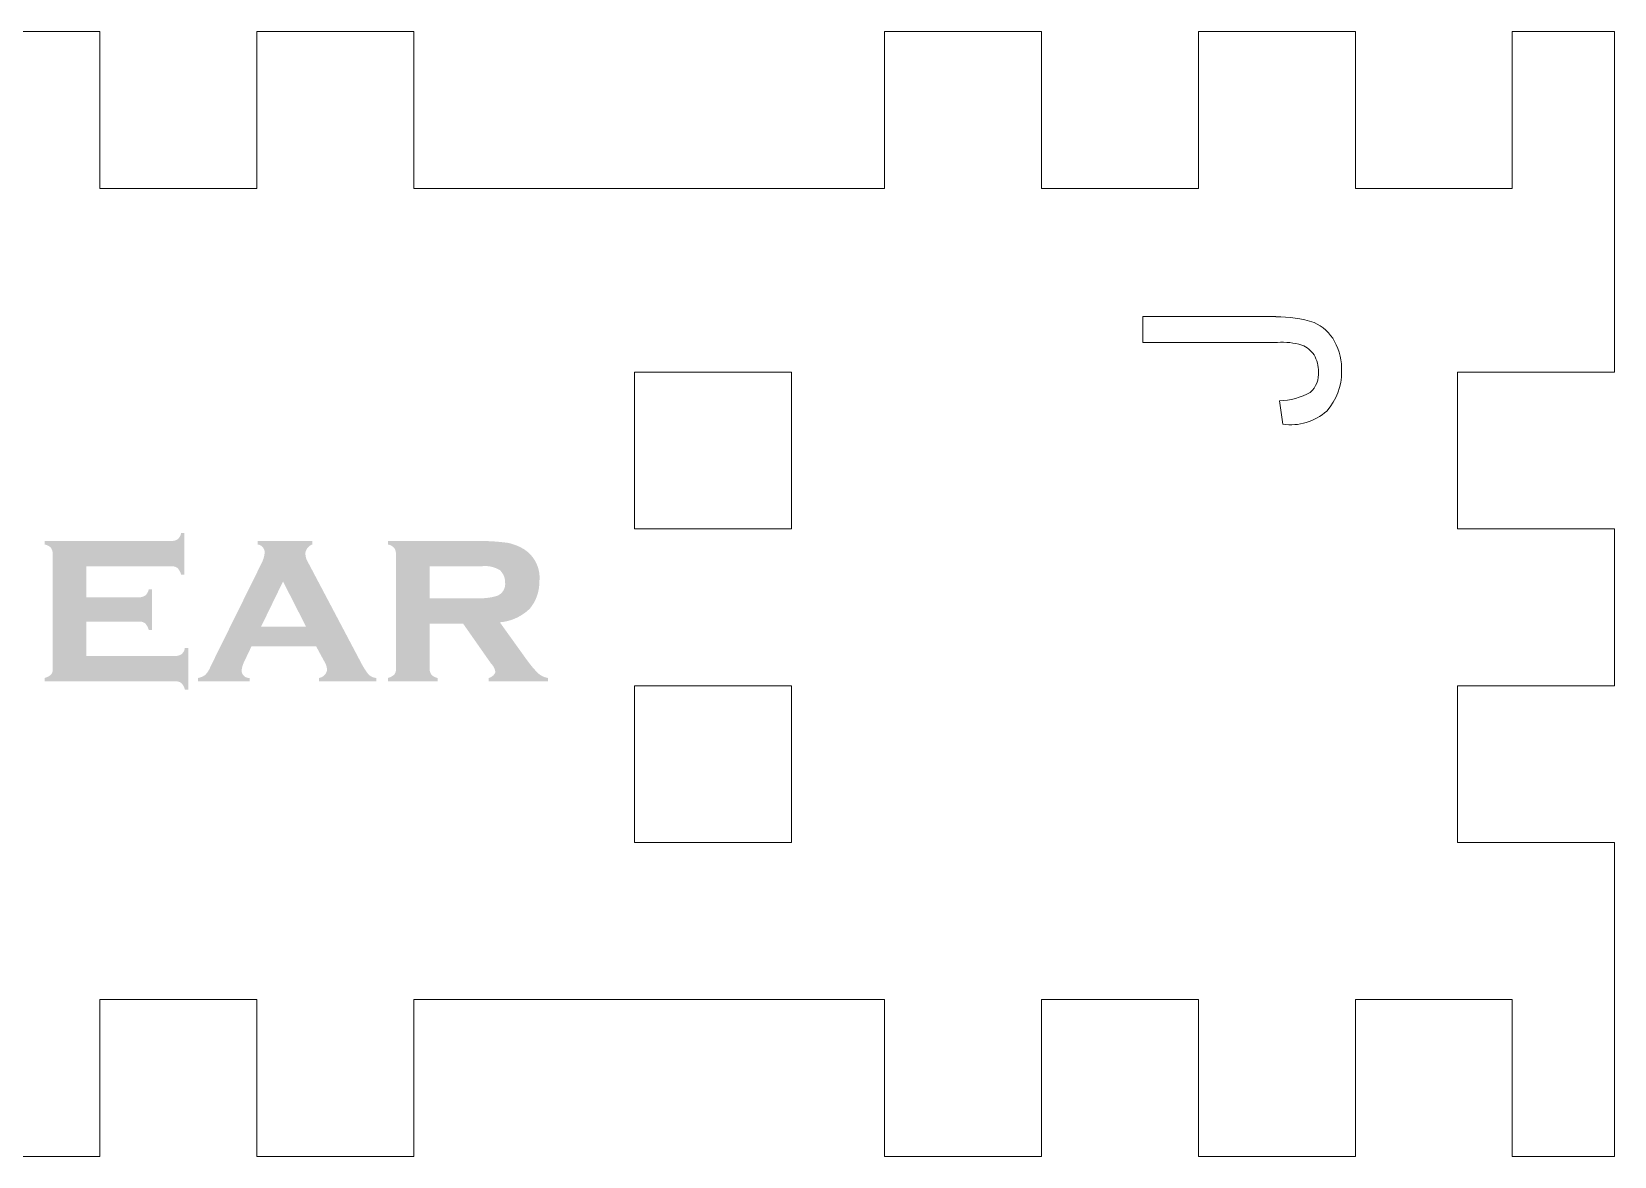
# Model space of a CAD drawing. Header units: millimetres. Extents: x 936 to 2708, y -212 to 661.
# Drawn here: x 2551.56 to 2600.6, y -102.43 to -67.57 of the extents above; entities that cross this region are included whole.
import ezdxf

# ---------------------------------------------------------------- set-up
doc = ezdxf.new("R2010")
doc.units = ezdxf.units.MM
doc.header["$MEASUREMENT"] = 0
doc.layers.add('Text Outline', color=5, linetype='Continuous')
doc.layers.add('Text Raster', color=1, linetype='Continuous')

msp = doc.modelspace()

# ---------------------------------------------------------------- hatches: boundary and pattern name
at = {"layer": 'Text Raster', "lineweight": 0}
msp.add_hatch(color=7, dxfattribs=at).paths.add_polyline_path([(2554.899, -85.857), (2553.258, -85.857), (2553.258, -86.918), (2556.023, -86.918), (2556.035, -86.918), (2556.041, -86.918), (2556.047, -86.918), (2556.053, -86.917), (2556.059, -86.917), (2556.065, -86.916), (2556.071, -86.915), (2556.077, -86.914), (2556.083, -86.913), (2556.089, -86.912), (2556.095, -86.911), (2556.101, -86.91), (2556.107, -86.908), (2556.113, -86.907), (2556.119, -86.905), (2556.125, -86.903), (2556.131, -86.901), (2556.137, -86.899), (2556.142, -86.897), (2556.148, -86.895), (2556.154, -86.893), (2556.159, -86.89), (2556.165, -86.888), (2556.171, -86.885), (2556.176, -86.882), (2556.181, -86.879), (2556.187, -86.877), (2556.192, -86.874), (2556.197, -86.87), (2556.202, -86.867), (2556.207, -86.864), (2556.213, -86.859), (2556.218, -86.855), (2556.223, -86.85), (2556.228, -86.845), (2556.232, -86.839), (2556.237, -86.834), (2556.242, -86.829), (2556.246, -86.823), (2556.251, -86.817), (2556.255, -86.812), (2556.259, -86.806), (2556.263, -86.8), (2556.267, -86.794), (2556.271, -86.787), (2556.274, -86.781), (2556.278, -86.775), (2556.281, -86.768), (2556.284, -86.762), (2556.287, -86.755), (2556.29, -86.749), (2556.292, -86.742), (2556.295, -86.735), (2556.297, -86.728), (2556.299, -86.722), (2556.301, -86.715), (2556.303, -86.708), (2556.305, -86.701), (2556.306, -86.694), (2556.308, -86.687), (2556.309, -86.68), (2556.31, -86.673), (2556.311, -86.666), (2556.42, -86.666), (2556.42, -87.958), (2556.311, -87.958), (2556.307, -87.944), (2556.303, -87.931), (2556.299, -87.918), (2556.294, -87.906), (2556.289, -87.893), (2556.284, -87.88), (2556.278, -87.868), (2556.272, -87.855), (2556.265, -87.843), (2556.258, -87.832), (2556.251, -87.82), (2556.243, -87.808), (2556.235, -87.797), (2556.227, -87.786), (2556.219, -87.776), (2556.21, -87.765), (2556.205, -87.761), (2556.2, -87.757), (2556.196, -87.754), (2556.19, -87.75), (2556.185, -87.747), (2556.18, -87.743), (2556.175, -87.74), (2556.169, -87.737), (2556.164, -87.734), (2556.158, -87.731), (2556.152, -87.728), (2556.146, -87.726), (2556.141, -87.723), (2556.135, -87.721), (2556.129, -87.719), (2556.122, -87.717), (2556.116, -87.715), (2556.11, -87.714), (2556.104, -87.712), (2556.098, -87.711), (2556.091, -87.71), (2556.085, -87.709), (2556.079, -87.708), (2556.073, -87.707), (2556.066, -87.707), (2556.06, -87.707), (2556.054, -87.706), (2556.047, -87.706), (2556.041, -87.707), (2556.035, -87.707), (2556.029, -87.707), (2556.023, -87.708), (2551.967, -87.708), (2551.967, -87.599), (2551.98, -87.596), (2551.993, -87.592), (2552.006, -87.587), (2552.019, -87.583), (2552.032, -87.578), (2552.044, -87.572), (2552.057, -87.566), (2552.069, -87.56), (2552.081, -87.554), (2552.093, -87.547), (2552.105, -87.539), (2552.116, -87.532), (2552.127, -87.524), (2552.138, -87.516), (2552.149, -87.507), (2552.159, -87.498), (2552.163, -87.494), (2552.167, -87.489), (2552.171, -87.484), (2552.175, -87.479), (2552.178, -87.474), (2552.181, -87.468), (2552.185, -87.463), (2552.188, -87.458), (2552.191, -87.452), (2552.194, -87.446), (2552.196, -87.441), (2552.199, -87.435), (2552.201, -87.429), (2552.204, -87.423), (2552.206, -87.417), (2552.208, -87.411), (2552.209, -87.405), (2552.211, -87.399), (2552.212, -87.392), (2552.214, -87.386), (2552.215, -87.38), (2552.216, -87.374), (2552.217, -87.367), (2552.217, -87.361), (2552.218, -87.355), (2552.218, -87.348), (2552.218, -87.342), (2552.218, -87.336), (2552.218, -87.33), (2552.218, -87.323), (2552.217, -87.317), (2552.216, -87.311), (2552.216, -83.75), (2552.216, -83.738), (2552.216, -83.732), (2552.215, -83.726), (2552.215, -83.72), (2552.214, -83.714), (2552.214, -83.708), (2552.213, -83.702), (2552.212, -83.696), (2552.211, -83.69), (2552.21, -83.684), (2552.208, -83.678), (2552.207, -83.673), (2552.205, -83.667), (2552.204, -83.661), (2552.202, -83.655), (2552.2, -83.649), (2552.199, -83.643), (2552.197, -83.638), (2552.194, -83.632), (2552.192, -83.626), (2552.19, -83.621), (2552.188, -83.615), (2552.185, -83.609), (2552.183, -83.604), (2552.18, -83.598), (2552.177, -83.593), (2552.174, -83.588), (2552.171, -83.583), (2552.168, -83.577), (2552.162, -83.567), (2552.157, -83.562), (2552.152, -83.557), (2552.147, -83.552), (2552.142, -83.548), (2552.137, -83.543), (2552.132, -83.538), (2552.126, -83.534), (2552.121, -83.53), (2552.115, -83.525), (2552.109, -83.521), (2552.103, -83.517), (2552.097, -83.513), (2552.091, -83.51), (2552.085, -83.506), (2552.079, -83.502), (2552.073, -83.499), (2552.067, -83.496), (2552.06, -83.492), (2552.054, -83.489), (2552.047, -83.486), (2552.041, -83.484), (2552.034, -83.481), (2552.028, -83.479), (2552.021, -83.476), (2552.014, -83.474), (2552.008, -83.472), (2552.001, -83.47), (2551.994, -83.468), (2551.987, -83.466), (2551.981, -83.465), (2551.974, -83.464), (2551.967, -83.462), (2551.967, -83.354), (2555.902, -83.354), (2555.914, -83.353), (2555.921, -83.353), (2555.927, -83.353), (2555.933, -83.352), (2555.939, -83.352), (2555.945, -83.351), (2555.951, -83.35), (2555.958, -83.349), (2555.964, -83.348), (2555.97, -83.347), (2555.976, -83.346), (2555.982, -83.345), (2555.988, -83.343), (2555.994, -83.342), (2556, -83.34), (2556.006, -83.338), (2556.012, -83.336), (2556.018, -83.334), (2556.024, -83.332), (2556.03, -83.33), (2556.036, -83.328), (2556.041, -83.325), (2556.047, -83.323), (2556.053, -83.32), (2556.058, -83.317), (2556.064, -83.315), (2556.069, -83.312), (2556.075, -83.309), (2556.08, -83.306), (2556.085, -83.302), (2556.091, -83.299), (2556.096, -83.294), (2556.101, -83.29), (2556.106, -83.285), (2556.11, -83.28), (2556.115, -83.275), (2556.12, -83.269), (2556.124, -83.264), (2556.129, -83.258), (2556.133, -83.253), (2556.137, -83.247), (2556.141, -83.241), (2556.145, -83.235), (2556.149, -83.229), (2556.153, -83.223), (2556.156, -83.217), (2556.16, -83.211), (2556.163, -83.204), (2556.166, -83.198), (2556.169, -83.192), (2556.172, -83.185), (2556.175, -83.179), (2556.177, -83.172), (2556.18, -83.165), (2556.182, -83.158), (2556.184, -83.152), (2556.186, -83.145), (2556.188, -83.138), (2556.189, -83.131), (2556.191, -83.125), (2556.192, -83.118), (2556.193, -83.111), (2556.194, -83.104), (2556.299, -83.104), (2556.299, -84.395), (2556.194, -84.395), (2556.19, -84.382), (2556.186, -84.369), (2556.181, -84.355), (2556.177, -84.342), (2556.171, -84.329), (2556.166, -84.316), (2556.16, -84.303), (2556.153, -84.291), (2556.146, -84.278), (2556.139, -84.266), (2556.132, -84.254), (2556.124, -84.242), (2556.116, -84.231), (2556.108, -84.219), (2556.099, -84.208), (2556.091, -84.198), (2556.086, -84.194), (2556.081, -84.19), (2556.076, -84.186), (2556.071, -84.183), (2556.065, -84.179), (2556.06, -84.176), (2556.055, -84.173), (2556.049, -84.17), (2556.043, -84.167), (2556.038, -84.164), (2556.032, -84.162), (2556.026, -84.159), (2556.02, -84.157), (2556.014, -84.155), (2556.008, -84.153), (2556.002, -84.151), (2555.996, -84.149), (2555.99, -84.148), (2555.983, -84.146), (2555.977, -84.145), (2555.971, -84.144), (2555.965, -84.143), (2555.958, -84.143), (2555.952, -84.142), (2555.946, -84.142), (2555.939, -84.141), (2555.933, -84.141), (2555.927, -84.141), (2555.921, -84.142), (2555.914, -84.142), (2555.908, -84.143), (2555.902, -84.143), (2553.258, -84.143), (2553.258, -85.099), (2554.899, -85.099), (2554.911, -85.099), (2554.917, -85.098), (2554.923, -85.098), (2554.929, -85.098), (2554.935, -85.097), (2554.941, -85.096), (2554.947, -85.096), (2554.953, -85.095), (2554.959, -85.094), (2554.965, -85.093), (2554.971, -85.091), (2554.977, -85.09), (2554.983, -85.089), (2554.989, -85.087), (2554.995, -85.085), (2555.001, -85.083), (2555.007, -85.082), (2555.013, -85.08), (2555.018, -85.077), (2555.024, -85.075), (2555.03, -85.073), (2555.035, -85.07), (2555.041, -85.068), (2555.046, -85.065), (2555.052, -85.063), (2555.057, -85.06), (2555.063, -85.057), (2555.068, -85.054), (2555.073, -85.051), (2555.078, -85.048), (2555.083, -85.044), (2555.088, -85.04), (2555.093, -85.035), (2555.098, -85.03), (2555.103, -85.025), (2555.108, -85.02), (2555.113, -85.014), (2555.117, -85.009), (2555.122, -85.004), (2555.126, -84.998), (2555.131, -84.992), (2555.135, -84.986), (2555.139, -84.981), (2555.143, -84.975), (2555.147, -84.968), (2555.15, -84.962), (2555.154, -84.956), (2555.157, -84.95), (2555.16, -84.943), (2555.163, -84.937), (2555.166, -84.93), (2555.169, -84.924), (2555.172, -84.917), (2555.175, -84.911), (2555.177, -84.904), (2555.179, -84.897), (2555.181, -84.89), (2555.183, -84.884), (2555.185, -84.877), (2555.187, -84.87), (2555.188, -84.863), (2555.19, -84.856), (2555.191, -84.849), (2555.296, -84.849), (2555.296, -86.109), (2555.191, -86.109), (2555.187, -86.095), (2555.183, -86.082), (2555.178, -86.069), (2555.173, -86.056), (2555.168, -86.043), (2555.162, -86.03), (2555.156, -86.018), (2555.149, -86.005), (2555.143, -85.993), (2555.136, -85.981), (2555.128, -85.969), (2555.121, -85.957), (2555.113, -85.945), (2555.105, -85.934), (2555.096, -85.923), (2555.087, -85.912), (2555.082, -85.908), (2555.078, -85.905), (2555.073, -85.901), (2555.068, -85.897), (2555.062, -85.894), (2555.057, -85.89), (2555.052, -85.887), (2555.046, -85.884), (2555.04, -85.881), (2555.035, -85.878), (2555.029, -85.876), (2555.023, -85.873), (2555.017, -85.871), (2555.011, -85.868), (2555.005, -85.866), (2554.999, -85.865), (2554.993, -85.863), (2554.986, -85.861), (2554.98, -85.86), (2554.974, -85.859), (2554.968, -85.857), (2554.961, -85.857), (2554.955, -85.856), (2554.949, -85.855), (2554.942, -85.855), (2554.936, -85.855), (2554.93, -85.855), (2554.923, -85.855), (2554.917, -85.855), (2554.911, -85.855), (2554.905, -85.856)], flags=0)
h = msp.add_hatch(color=7, dxfattribs=at)
h.paths.add_polyline_path([(2560.619, -87.064), (2560.379, -86.62), (2558.376, -86.62), (2558.15, -87.094), (2558.136, -87.125), (2558.129, -87.142), (2558.122, -87.158), (2558.116, -87.174), (2558.11, -87.191), (2558.105, -87.208), (2558.1, -87.224), (2558.095, -87.241), (2558.09, -87.258), (2558.086, -87.275), (2558.082, -87.293), (2558.078, -87.31), (2558.075, -87.327), (2558.072, -87.344), (2558.069, -87.362), (2558.069, -87.368), (2558.07, -87.374), (2558.07, -87.379), (2558.07, -87.385), (2558.071, -87.391), (2558.072, -87.397), (2558.072, -87.403), (2558.073, -87.409), (2558.075, -87.415), (2558.076, -87.421), (2558.078, -87.427), (2558.079, -87.433), (2558.081, -87.439), (2558.083, -87.445), (2558.085, -87.45), (2558.087, -87.456), (2558.09, -87.462), (2558.092, -87.467), (2558.095, -87.473), (2558.098, -87.478), (2558.101, -87.484), (2558.104, -87.489), (2558.108, -87.494), (2558.111, -87.499), (2558.114, -87.504), (2558.118, -87.509), (2558.122, -87.514), (2558.126, -87.518), (2558.13, -87.523), (2558.134, -87.527), (2558.138, -87.531), (2558.142, -87.535), (2558.146, -87.539), (2558.151, -87.543), (2558.155, -87.547), (2558.16, -87.551), (2558.165, -87.554), (2558.17, -87.558), (2558.175, -87.561), (2558.18, -87.565), (2558.185, -87.568), (2558.19, -87.571), (2558.196, -87.574), (2558.201, -87.576), (2558.207, -87.579), (2558.212, -87.581), (2558.218, -87.584), (2558.224, -87.586), (2558.23, -87.588), (2558.235, -87.59), (2558.241, -87.591), (2558.247, -87.593), (2558.253, -87.594), (2558.259, -87.596), (2558.265, -87.597), (2558.271, -87.598), (2558.277, -87.598), (2558.283, -87.599), (2558.289, -87.599), (2558.295, -87.6), (2558.301, -87.6), (2558.307, -87.6), (2558.313, -87.6), (2558.319, -87.599), (2558.319, -87.708), (2556.716, -87.708), (2556.716, -87.599), (2556.73, -87.597), (2556.745, -87.594), (2556.76, -87.59), (2556.774, -87.587), (2556.788, -87.582), (2556.803, -87.578), (2556.817, -87.573), (2556.831, -87.567), (2556.845, -87.562), (2556.858, -87.555), (2556.872, -87.549), (2556.885, -87.542), (2556.898, -87.534), (2556.911, -87.527), (2556.924, -87.519), (2556.936, -87.51), (2556.95, -87.496), (2556.963, -87.482), (2556.976, -87.467), (2556.988, -87.452), (2557, -87.437), (2557.012, -87.421), (2557.023, -87.405), (2557.034, -87.388), (2557.044, -87.372), (2557.054, -87.355), (2557.064, -87.338), (2557.073, -87.32), (2557.082, -87.303), (2557.09, -87.285), (2557.097, -87.267), (2557.105, -87.249), (2558.695, -84.03), (2558.704, -84.012), (2558.712, -83.993), (2558.72, -83.973), (2558.728, -83.954), (2558.735, -83.934), (2558.742, -83.915), (2558.749, -83.895), (2558.754, -83.875), (2558.76, -83.854), (2558.765, -83.834), (2558.769, -83.814), (2558.773, -83.793), (2558.777, -83.773), (2558.78, -83.752), (2558.783, -83.731), (2558.785, -83.711), (2558.785, -83.705), (2558.785, -83.7), (2558.784, -83.695), (2558.784, -83.69), (2558.783, -83.684), (2558.783, -83.679), (2558.782, -83.674), (2558.781, -83.668), (2558.78, -83.663), (2558.779, -83.657), (2558.778, -83.652), (2558.776, -83.647), (2558.775, -83.641), (2558.773, -83.636), (2558.772, -83.631), (2558.77, -83.625), (2558.768, -83.62), (2558.766, -83.615), (2558.763, -83.609), (2558.761, -83.604), (2558.758, -83.599), (2558.756, -83.594), (2558.753, -83.589), (2558.75, -83.584), (2558.747, -83.579), (2558.744, -83.574), (2558.741, -83.569), (2558.737, -83.564), (2558.734, -83.559), (2558.73, -83.555), (2558.726, -83.55), (2558.723, -83.546), (2558.719, -83.541), (2558.715, -83.537), (2558.71, -83.533), (2558.706, -83.529), (2558.702, -83.525), (2558.698, -83.521), (2558.693, -83.517), (2558.689, -83.513), (2558.684, -83.51), (2558.679, -83.506), (2558.674, -83.503), (2558.67, -83.5), (2558.665, -83.497), (2558.66, -83.494), (2558.655, -83.491), (2558.65, -83.488), (2558.645, -83.486), (2558.64, -83.483), (2558.635, -83.481), (2558.629, -83.479), (2558.624, -83.477), (2558.619, -83.475), (2558.614, -83.473), (2558.609, -83.472), (2558.603, -83.47), (2558.598, -83.468), (2558.593, -83.467), (2558.588, -83.466), (2558.583, -83.465), (2558.577, -83.464), (2558.572, -83.463), (2558.567, -83.462), (2558.567, -83.354), (2560.258, -83.354), (2560.258, -83.462), (2560.248, -83.466), (2560.238, -83.471), (2560.229, -83.475), (2560.219, -83.48), (2560.209, -83.486), (2560.2, -83.491), (2560.19, -83.497), (2560.181, -83.504), (2560.172, -83.51), (2560.164, -83.517), (2560.155, -83.525), (2560.147, -83.532), (2560.138, -83.54), (2560.131, -83.549), (2560.123, -83.557), (2560.116, -83.566), (2560.109, -83.575), (2560.102, -83.584), (2560.096, -83.593), (2560.09, -83.603), (2560.084, -83.613), (2560.079, -83.623), (2560.073, -83.633), (2560.069, -83.643), (2560.064, -83.653), (2560.061, -83.663), (2560.057, -83.674), (2560.054, -83.684), (2560.051, -83.695), (2560.048, -83.705), (2560.046, -83.716), (2560.044, -83.726), (2560.045, -83.747), (2560.046, -83.757), (2560.047, -83.768), (2560.047, -83.778), (2560.049, -83.788), (2560.05, -83.799), (2560.052, -83.809), (2560.053, -83.819), (2560.055, -83.83), (2560.057, -83.84), (2560.06, -83.85), (2560.062, -83.86), (2560.065, -83.87), (2560.068, -83.881), (2560.071, -83.891), (2560.074, -83.901), (2560.077, -83.911), (2560.081, -83.92), (2560.084, -83.93), (2560.088, -83.94), (2560.092, -83.95), (2560.096, -83.959), (2560.101, -83.969), (2560.105, -83.978), (2560.11, -83.987), (2560.115, -83.997), (2560.12, -84.006), (2560.125, -84.015), (2560.13, -84.024), (2560.141, -84.041), (2561.79, -87.164), (2561.813, -87.207), (2561.838, -87.249), (2561.863, -87.291), (2561.89, -87.333), (2561.917, -87.374), (2561.945, -87.414), (2561.974, -87.454), (2562.003, -87.493), (2562.009, -87.499), (2562.015, -87.504), (2562.022, -87.509), (2562.028, -87.515), (2562.034, -87.52), (2562.041, -87.525), (2562.048, -87.529), (2562.055, -87.534), (2562.062, -87.539), (2562.069, -87.543), (2562.076, -87.547), (2562.083, -87.552), (2562.09, -87.555), (2562.098, -87.559), (2562.105, -87.563), (2562.113, -87.566), (2562.121, -87.57), (2562.128, -87.573), (2562.136, -87.576), (2562.144, -87.579), (2562.152, -87.581), (2562.16, -87.584), (2562.168, -87.586), (2562.176, -87.588), (2562.184, -87.59), (2562.192, -87.592), (2562.2, -87.594), (2562.208, -87.595), (2562.217, -87.597), (2562.225, -87.598), (2562.233, -87.599), (2562.241, -87.599), (2562.241, -87.708), (2560.464, -87.708), (2560.464, -87.599), (2560.469, -87.598), (2560.474, -87.598), (2560.48, -87.597), (2560.485, -87.595), (2560.491, -87.594), (2560.496, -87.593), (2560.501, -87.591), (2560.507, -87.59), (2560.512, -87.588), (2560.518, -87.586), (2560.523, -87.585), (2560.528, -87.583), (2560.534, -87.581), (2560.539, -87.578), (2560.544, -87.576), (2560.549, -87.574), (2560.555, -87.571), (2560.56, -87.568), (2560.565, -87.566), (2560.57, -87.563), (2560.575, -87.56), (2560.58, -87.557), (2560.585, -87.554), (2560.59, -87.55), (2560.595, -87.547), (2560.6, -87.544), (2560.604, -87.54), (2560.609, -87.536), (2560.614, -87.533), (2560.618, -87.529), (2560.623, -87.525), (2560.627, -87.521), (2560.631, -87.517), (2560.636, -87.513), (2560.64, -87.508), (2560.644, -87.504), (2560.648, -87.5), (2560.652, -87.495), (2560.655, -87.491), (2560.659, -87.486), (2560.663, -87.481), (2560.666, -87.476), (2560.669, -87.472), (2560.673, -87.467), (2560.676, -87.462), (2560.679, -87.457), (2560.682, -87.452), (2560.685, -87.447), (2560.687, -87.442), (2560.69, -87.437), (2560.693, -87.432), (2560.695, -87.426), (2560.697, -87.421), (2560.7, -87.416), (2560.702, -87.411), (2560.704, -87.405), (2560.706, -87.4), (2560.707, -87.395), (2560.709, -87.39), (2560.711, -87.384), (2560.712, -87.379), (2560.714, -87.374), (2560.715, -87.368), (2560.716, -87.363), (2560.716, -87.353), (2560.715, -87.343), (2560.715, -87.334), (2560.714, -87.324), (2560.713, -87.314), (2560.711, -87.304), (2560.71, -87.294), (2560.709, -87.284), (2560.707, -87.274), (2560.705, -87.265), (2560.703, -87.255), (2560.7, -87.245), (2560.698, -87.235), (2560.695, -87.226), (2560.693, -87.216), (2560.69, -87.207), (2560.686, -87.197), (2560.683, -87.188), (2560.679, -87.178), (2560.676, -87.169), (2560.672, -87.16), (2560.668, -87.151), (2560.664, -87.141), (2560.659, -87.133), (2560.655, -87.124), (2560.65, -87.115), (2560.645, -87.106), (2560.64, -87.098), (2560.635, -87.089), (2560.63, -87.081), (2560.625, -87.073)], flags=0)
h.paths.add_polyline_path([(2558.673, -86.009), (2560.066, -86.009), (2559.353, -84.609)], flags=0)
h = msp.add_hatch(color=7, dxfattribs=at)
h.paths.add_polyline_path([(2564.936, -85.92), (2563.893, -85.92), (2563.893, -87.309), (2563.893, -87.321), (2563.894, -87.327), (2563.894, -87.333), (2563.894, -87.339), (2563.895, -87.345), (2563.896, -87.351), (2563.897, -87.357), (2563.897, -87.363), (2563.898, -87.369), (2563.9, -87.375), (2563.901, -87.381), (2563.902, -87.387), (2563.904, -87.393), (2563.905, -87.399), (2563.907, -87.405), (2563.909, -87.411), (2563.911, -87.417), (2563.913, -87.422), (2563.915, -87.428), (2563.917, -87.434), (2563.919, -87.44), (2563.922, -87.445), (2563.924, -87.451), (2563.927, -87.456), (2563.929, -87.462), (2563.932, -87.467), (2563.935, -87.472), (2563.938, -87.478), (2563.941, -87.483), (2563.944, -87.488), (2563.948, -87.493), (2563.952, -87.498), (2563.957, -87.503), (2563.962, -87.508), (2563.967, -87.513), (2563.973, -87.518), (2563.978, -87.522), (2563.983, -87.527), (2563.989, -87.531), (2563.994, -87.536), (2564, -87.54), (2564.006, -87.544), (2564.012, -87.548), (2564.018, -87.552), (2564.024, -87.555), (2564.03, -87.559), (2564.036, -87.562), (2564.043, -87.566), (2564.049, -87.569), (2564.055, -87.572), (2564.062, -87.575), (2564.069, -87.578), (2564.075, -87.581), (2564.082, -87.583), (2564.088, -87.585), (2564.095, -87.588), (2564.102, -87.59), (2564.109, -87.592), (2564.115, -87.594), (2564.122, -87.595), (2564.129, -87.597), (2564.136, -87.598), (2564.143, -87.599), (2564.143, -87.708), (2562.602, -87.708), (2562.602, -87.599), (2562.615, -87.596), (2562.628, -87.592), (2562.641, -87.587), (2562.654, -87.583), (2562.667, -87.578), (2562.679, -87.572), (2562.692, -87.566), (2562.704, -87.56), (2562.716, -87.554), (2562.728, -87.547), (2562.74, -87.539), (2562.751, -87.532), (2562.762, -87.524), (2562.773, -87.516), (2562.784, -87.507), (2562.794, -87.498), (2562.798, -87.494), (2562.802, -87.489), (2562.806, -87.484), (2562.809, -87.479), (2562.813, -87.474), (2562.816, -87.468), (2562.82, -87.463), (2562.823, -87.458), (2562.826, -87.452), (2562.829, -87.446), (2562.831, -87.441), (2562.834, -87.435), (2562.836, -87.429), (2562.839, -87.423), (2562.841, -87.417), (2562.843, -87.411), (2562.844, -87.405), (2562.846, -87.399), (2562.847, -87.392), (2562.849, -87.386), (2562.85, -87.38), (2562.851, -87.374), (2562.852, -87.367), (2562.852, -87.361), (2562.853, -87.355), (2562.853, -87.348), (2562.853, -87.342), (2562.853, -87.336), (2562.853, -87.33), (2562.853, -87.323), (2562.852, -87.317), (2562.851, -87.311), (2562.851, -83.75), (2562.851, -83.738), (2562.851, -83.732), (2562.85, -83.726), (2562.85, -83.72), (2562.849, -83.714), (2562.849, -83.708), (2562.848, -83.702), (2562.847, -83.696), (2562.846, -83.69), (2562.845, -83.684), (2562.843, -83.678), (2562.842, -83.673), (2562.84, -83.667), (2562.839, -83.661), (2562.837, -83.655), (2562.835, -83.649), (2562.834, -83.643), (2562.832, -83.638), (2562.829, -83.632), (2562.827, -83.626), (2562.825, -83.621), (2562.823, -83.615), (2562.82, -83.609), (2562.818, -83.604), (2562.815, -83.598), (2562.812, -83.593), (2562.809, -83.588), (2562.806, -83.583), (2562.803, -83.577), (2562.797, -83.567), (2562.792, -83.562), (2562.787, -83.557), (2562.782, -83.552), (2562.777, -83.548), (2562.772, -83.543), (2562.767, -83.538), (2562.761, -83.534), (2562.756, -83.53), (2562.75, -83.525), (2562.744, -83.521), (2562.738, -83.517), (2562.732, -83.513), (2562.726, -83.51), (2562.72, -83.506), (2562.714, -83.502), (2562.708, -83.499), (2562.702, -83.496), (2562.695, -83.492), (2562.689, -83.489), (2562.682, -83.486), (2562.676, -83.484), (2562.669, -83.481), (2562.663, -83.479), (2562.656, -83.476), (2562.649, -83.474), (2562.643, -83.472), (2562.636, -83.47), (2562.629, -83.468), (2562.622, -83.466), (2562.616, -83.465), (2562.609, -83.464), (2562.602, -83.462), (2562.602, -83.354), (2565.455, -83.354), (2565.668, -83.357), (2565.88, -83.367), (2566.092, -83.385), (2566.304, -83.409), (2566.338, -83.416), (2566.372, -83.424), (2566.406, -83.433), (2566.44, -83.443), (2566.474, -83.453), (2566.507, -83.464), (2566.54, -83.476), (2566.573, -83.488), (2566.606, -83.501), (2566.639, -83.515), (2566.671, -83.53), (2566.702, -83.545), (2566.734, -83.561), (2566.765, -83.578), (2566.795, -83.596), (2566.825, -83.614), (2566.854, -83.633), (2566.882, -83.654), (2566.91, -83.675), (2566.938, -83.698), (2566.964, -83.722), (2566.991, -83.747), (2567.016, -83.773), (2567.041, -83.8), (2567.053, -83.814), (2567.064, -83.828), (2567.076, -83.843), (2567.087, -83.857), (2567.098, -83.872), (2567.109, -83.887), (2567.12, -83.902), (2567.13, -83.918), (2567.14, -83.934), (2567.15, -83.95), (2567.16, -83.966), (2567.169, -83.982), (2567.178, -83.998), (2567.187, -84.015), (2567.195, -84.032), (2567.203, -84.048), (2567.211, -84.065), (2567.218, -84.083), (2567.225, -84.1), (2567.232, -84.117), (2567.239, -84.135), (2567.245, -84.152), (2567.251, -84.17), (2567.257, -84.188), (2567.262, -84.206), (2567.267, -84.224), (2567.271, -84.242), (2567.276, -84.26), (2567.28, -84.278), (2567.283, -84.296), (2567.287, -84.314), (2567.29, -84.332), (2567.295, -84.368), (2567.298, -84.404), (2567.301, -84.44), (2567.302, -84.476), (2567.302, -84.512), (2567.301, -84.547), (2567.298, -84.582), (2567.295, -84.617), (2567.295, -84.644), (2567.294, -84.672), (2567.293, -84.7), (2567.291, -84.727), (2567.289, -84.755), (2567.286, -84.782), (2567.282, -84.81), (2567.278, -84.838), (2567.273, -84.865), (2567.267, -84.893), (2567.261, -84.92), (2567.255, -84.948), (2567.247, -84.975), (2567.24, -85.002), (2567.231, -85.029), (2567.222, -85.056), (2567.213, -85.082), (2567.202, -85.108), (2567.192, -85.134), (2567.18, -85.16), (2567.168, -85.186), (2567.156, -85.211), (2567.143, -85.236), (2567.13, -85.261), (2567.116, -85.285), (2567.101, -85.309), (2567.087, -85.332), (2567.071, -85.355), (2567.055, -85.378), (2567.039, -85.4), (2567.023, -85.422), (2567.006, -85.444), (2566.982, -85.466), (2566.959, -85.488), (2566.934, -85.51), (2566.91, -85.531), (2566.884, -85.552), (2566.859, -85.572), (2566.832, -85.591), (2566.805, -85.61), (2566.778, -85.629), (2566.75, -85.647), (2566.722, -85.664), (2566.694, -85.681), (2566.665, -85.697), (2566.635, -85.712), (2566.606, -85.727), (2566.576, -85.742), (2566.545, -85.755), (2566.515, -85.768), (2566.484, -85.78), (2566.453, -85.792), (2566.422, -85.802), (2566.39, -85.812), (2566.358, -85.822), (2566.327, -85.83), (2566.295, -85.838), (2566.263, -85.846), (2566.231, -85.852), (2566.198, -85.858), (2566.166, -85.863), (2566.134, -85.867), (2566.102, -85.871), (2566.07, -85.874), (2566.894, -87.022), (2566.978, -87.135), (2567.021, -87.19), (2567.065, -87.245), (2567.111, -87.298), (2567.158, -87.351), (2567.205, -87.403), (2567.254, -87.453), (2567.27, -87.467), (2567.287, -87.48), (2567.304, -87.493), (2567.322, -87.505), (2567.34, -87.516), (2567.358, -87.527), (2567.377, -87.537), (2567.397, -87.547), (2567.416, -87.556), (2567.436, -87.564), (2567.456, -87.572), (2567.476, -87.579), (2567.497, -87.585), (2567.518, -87.59), (2567.538, -87.595), (2567.559, -87.599), (2567.559, -87.708), (2565.729, -87.708), (2565.729, -87.599), (2565.737, -87.597), (2565.745, -87.595), (2565.753, -87.592), (2565.761, -87.589), (2565.769, -87.586), (2565.777, -87.583), (2565.785, -87.579), (2565.793, -87.575), (2565.8, -87.571), (2565.808, -87.567), (2565.815, -87.562), (2565.823, -87.558), (2565.83, -87.553), (2565.837, -87.547), (2565.844, -87.542), (2565.851, -87.536), (2565.857, -87.53), (2565.864, -87.524), (2565.87, -87.518), (2565.876, -87.512), (2565.882, -87.505), (2565.888, -87.499), (2565.893, -87.492), (2565.898, -87.485), (2565.903, -87.478), (2565.908, -87.47), (2565.913, -87.463), (2565.917, -87.456), (2565.921, -87.448), (2565.925, -87.441), (2565.929, -87.433), (2565.932, -87.425), (2565.931, -87.416), (2565.93, -87.407), (2565.929, -87.398), (2565.927, -87.389), (2565.926, -87.38), (2565.924, -87.371), (2565.922, -87.362), (2565.919, -87.353), (2565.917, -87.345), (2565.914, -87.336), (2565.911, -87.327), (2565.908, -87.318), (2565.905, -87.309), (2565.901, -87.301), (2565.898, -87.292), (2565.894, -87.284), (2565.889, -87.275), (2565.885, -87.267), (2565.881, -87.259), (2565.876, -87.251), (2565.871, -87.243), (2565.866, -87.235), (2565.861, -87.228), (2565.855, -87.22), (2565.85, -87.213), (2565.844, -87.205), (2565.838, -87.198), (2565.832, -87.191), (2565.826, -87.185), (2565.82, -87.178), (2565.814, -87.172), (2565.807, -87.165)], flags=0)
h.paths.add_polyline_path([(2563.893, -84.143), (2563.893, -85.131), (2565.463, -85.131), (2565.53, -85.13), (2565.564, -85.128), (2565.597, -85.126), (2565.631, -85.123), (2565.664, -85.12), (2565.697, -85.116), (2565.73, -85.111), (2565.764, -85.106), (2565.797, -85.1), (2565.83, -85.094), (2565.862, -85.087), (2565.895, -85.079), (2565.927, -85.071), (2565.96, -85.062), (2565.992, -85.052), (2565.999, -85.049), (2566.005, -85.046), (2566.012, -85.043), (2566.019, -85.04), (2566.026, -85.036), (2566.033, -85.032), (2566.04, -85.028), (2566.046, -85.024), (2566.053, -85.02), (2566.06, -85.016), (2566.066, -85.011), (2566.073, -85.007), (2566.079, -85.002), (2566.086, -84.997), (2566.092, -84.992), (2566.098, -84.987), (2566.104, -84.981), (2566.11, -84.976), (2566.116, -84.97), (2566.122, -84.964), (2566.128, -84.959), (2566.133, -84.952), (2566.139, -84.946), (2566.144, -84.94), (2566.149, -84.934), (2566.155, -84.927), (2566.16, -84.92), (2566.164, -84.914), (2566.169, -84.907), (2566.174, -84.9), (2566.178, -84.893), (2566.182, -84.885), (2566.187, -84.878), (2566.191, -84.871), (2566.194, -84.863), (2566.198, -84.856), (2566.201, -84.848), (2566.205, -84.841), (2566.208, -84.833), (2566.211, -84.825), (2566.214, -84.817), (2566.216, -84.809), (2566.219, -84.802), (2566.221, -84.794), (2566.223, -84.786), (2566.225, -84.778), (2566.227, -84.77), (2566.229, -84.762), (2566.23, -84.754), (2566.232, -84.746), (2566.233, -84.738), (2566.234, -84.73), (2566.235, -84.722), (2566.235, -84.714), (2566.236, -84.706), (2566.236, -84.698), (2566.236, -84.69), (2566.236, -84.683), (2566.236, -84.675), (2566.236, -84.667), (2566.235, -84.66), (2566.235, -84.652), (2566.234, -84.644), (2566.233, -84.637), (2566.233, -84.624), (2566.233, -84.611), (2566.232, -84.597), (2566.231, -84.584), (2566.23, -84.571), (2566.228, -84.557), (2566.226, -84.544), (2566.223, -84.531), (2566.22, -84.517), (2566.217, -84.504), (2566.214, -84.491), (2566.21, -84.478), (2566.205, -84.465), (2566.201, -84.452), (2566.196, -84.439), (2566.19, -84.426), (2566.185, -84.414), (2566.179, -84.401), (2566.172, -84.389), (2566.166, -84.377), (2566.159, -84.365), (2566.152, -84.354), (2566.144, -84.343), (2566.136, -84.331), (2566.128, -84.321), (2566.12, -84.31), (2566.111, -84.3), (2566.102, -84.29), (2566.093, -84.28), (2566.084, -84.27), (2566.074, -84.261), (2566.065, -84.252), (2566.048, -84.243), (2566.031, -84.234), (2566.014, -84.225), (2565.996, -84.216), (2565.979, -84.208), (2565.961, -84.201), (2565.943, -84.193), (2565.925, -84.187), (2565.906, -84.18), (2565.888, -84.174), (2565.869, -84.168), (2565.85, -84.163), (2565.831, -84.158), (2565.812, -84.153), (2565.793, -84.149), (2565.773, -84.145), (2565.754, -84.142), (2565.735, -84.139), (2565.715, -84.137), (2565.696, -84.135), (2565.676, -84.133), (2565.656, -84.132), (2565.637, -84.131), (2565.617, -84.131), (2565.598, -84.131), (2565.578, -84.132), (2565.559, -84.132), (2565.54, -84.134), (2565.52, -84.136), (2565.501, -84.138), (2565.482, -84.14), (2565.463, -84.143)], flags=0)

# ---------------------------------------------------------------- linework, layer by layer
at = {"color": 1, "lineweight": 0}
for p, q in [((2548.816, -67.566), (2553.678, -67.566)), ((2553.678, -67.566), (2553.678, -72.428)), ((2558.541, -72.428), (2558.541, -67.566)), ((2558.541, -67.566), (2563.403, -67.566)), ((2563.403, -67.566), (2563.403, -72.428)), ((2577.991, -72.428), (2577.991, -67.566)), ((2577.991, -67.566), (2582.853, -67.566)), ((2582.853, -67.566), (2582.853, -72.428)), ((2587.716, -72.428), (2587.716, -67.566)), ((2587.716, -67.566), (2592.578, -67.566)), ((2592.578, -67.566), (2592.578, -72.428)), ((2597.441, -72.428), (2597.441, -67.566)), ((2597.441, -67.566), (2600.603, -67.566)), ((2600.603, -67.566), (2600.603, -78.116)), ((2553.678, -72.428), (2558.541, -72.428)), ((2563.403, -72.428), (2577.991, -72.428)), ((2582.853, -72.428), (2587.716, -72.428)), ((2592.578, -72.428), (2597.441, -72.428)), ((2570.241, -78.116), (2575.103, -78.116)), ((2570.241, -82.978), (2570.241, -78.116)), ((2575.103, -78.116), (2575.103, -82.978)), ((2600.603, -78.116), (2595.741, -78.116)), ((2595.741, -78.116), (2595.741, -82.978)), ((2575.103, -82.978), (2570.241, -82.978)), ((2595.741, -82.978), (2600.603, -82.978)), ((2600.603, -82.978), (2600.603, -87.841)), ((2570.241, -87.841), (2575.103, -87.841)), ((2570.241, -92.703), (2570.241, -87.841)), ((2575.103, -87.841), (2575.103, -92.703)), ((2600.603, -87.841), (2595.741, -87.841)), ((2595.741, -87.841), (2595.741, -92.703)), ((2575.103, -92.703), (2570.241, -92.703)), ((2595.741, -92.703), (2600.603, -92.703)), ((2600.603, -92.703), (2600.603, -102.428)), ((2558.541, -97.566), (2553.678, -97.566)), ((2553.678, -97.566), (2553.678, -102.428)), ((2558.541, -102.428), (2558.541, -97.566)), ((2577.991, -97.566), (2563.403, -97.566)), ((2563.403, -97.566), (2563.403, -102.428)), ((2577.991, -102.428), (2577.991, -97.566)), ((2587.716, -97.566), (2582.853, -97.566)), ((2582.853, -97.566), (2582.853, -102.428)), ((2587.716, -102.428), (2587.716, -97.566)), ((2597.441, -97.566), (2592.578, -97.566)), ((2592.578, -97.566), (2592.578, -102.428)), ((2597.441, -102.428), (2597.441, -97.566)), ((2553.678, -102.428), (2548.816, -102.428)), ((2563.403, -102.428), (2558.541, -102.428)), ((2582.853, -102.428), (2577.991, -102.428)), ((2592.578, -102.428), (2587.716, -102.428)), ((2600.603, -102.428), (2597.441, -102.428))]:
    msp.add_line(p, q, dxfattribs=at)
at = {"layer": 'Text Outline', "lineweight": 0}
for p, q in [((2585.989, -77.202), (2585.989, -76.4)), ((2585.989, -76.4), (2590.119, -76.4)), ((2590.164, -77.202), (2585.989, -77.202)), ((2590.329, -79.732), (2590.231, -79.008))]:
    msp.add_line(p, q, dxfattribs=at)
for centre, radius, start, end in [((2590.133, -80.19), 3.789, 72.0968, 90.2031), ((2590.761, -77.808), 1.337, 28.6846, 66.3487), ((2590.334, -79.157), 1.963, 72.5187, 94.9574), ((2590.662, -77.994), 0.756, 32.5976, 69.7788), ((2590.331, -78.035), 1.823, 357.8395, 28.4332), ((2590.402, -78.104), 1.035, 359.7931, 29.9622), ((2590.656, -78.167), 0.784, 312.1552, 4.3712), ((2590.337, -78.119), 1.816, 318.364, 0.5007), ((2590.158, -76.87), 2.14, 271.9502, 298.59), ((2590.584, -78.092), 1.659, 261.1811, 311.9896)]:
    msp.add_arc(centre, radius, start, end, dxfattribs=at)

doc.saveas('drawing.dxf')
